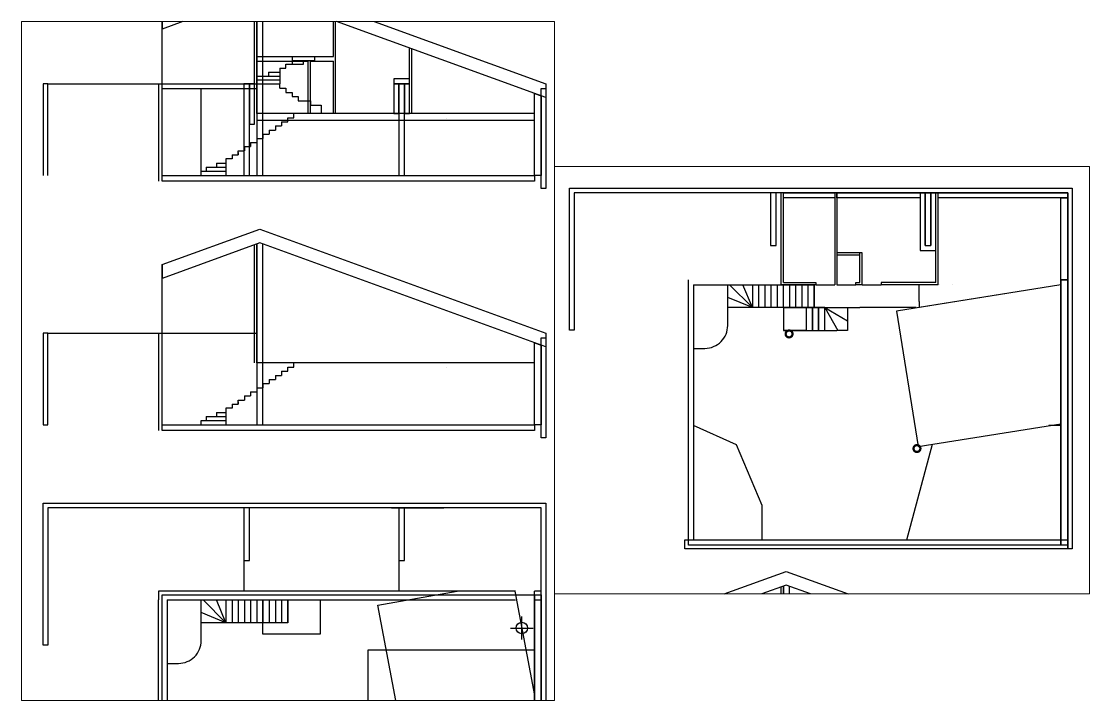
# Paper-space layout 'Layout1' of a CAD drawing. Header units: centimetres. Extents: x -23 to 444, y 0 to 297.
# The model-space entities are those that its viewports show. They can reach past a viewport. Long polylines and large blocks are cut down to what shows.
import ezdxf

# ---------------------------------------------------------------- set-up
doc = ezdxf.new("R2010")
doc.units = ezdxf.units.CM
doc.header["$PDMODE"] = 34
doc.header["$PDSIZE"] = 500
for name, color, linetype in [('A-FP 1', 2, 'Continuous'), ('A-POTEAU', 44, 'Continuous'), ('A-Roof', 2, 'Continuous'), ('A-Wall', 30, 'Continuous'), ('AC-Calcul ratios', 4, 'Continuous'), ('DONUT', 240, 'Continuous'), ('DRAFTS', 6, 'Continuous'), ('I-Cloison', 11, 'Continuous'), ('I-STAIRS', 44, 'Continuous'), ('IS-Ouate', 253, 'Continuous'), ('Isolant pourtour radier', 36, 'Continuous'), ('Meubles', 3, 'Continuous'), ('Mur de soutenement', 1, 'Continuous'), ('Portes', 3, 'Continuous'), ('Radier', 5, 'Continuous'), ('Title Block', 250, 'Continuous')]:
    doc.layers.add(name, color=color, linetype=linetype)
doc.layers.get('Title Block').off()

# ---------------------------------------------------------------- blocks, each defined once
blk = doc.blocks.new('A$C85e816c1')
at = {"layer": 'DONUT', "const_width": 100}
blk.add_lwpolyline([(-150, 0, 1), (150, 0, 1)], format="xyb", close=True, dxfattribs=at)

msp = doc.modelspace()

# ---------------------------------------------------------------- linework, layer by layer
at = {"layer": 'A-FP 1'}
for p, q in [((55786, 28948), (60786, 28948)), ((60786, 28948), (64940, 28948)), ((60786, 28748), (64940, 28748)), ((55786, 18045), (60786, 18045)), ((60786, 18045), (64940, 18045))]:
    msp.add_line(p, q, dxfattribs=at)
at = {"layer": 'A-POTEAU'}
for p, q in [((64940, 32860), (64940, 28948)), ((64940, 32860), (64940, 24948)), ((65190, 32860), (65190, 24948)), ((64940, 21957), (64940, 18045)), ((64940, 21957), (64940, 14045)), ((65190, 21957), (65190, 14045))]:
    msp.add_line(p, q, dxfattribs=at)
at = {"layer": 'A-Roof'}
for p, q in [((60786, 31948), (65065, 33505)), ((60786, 31948), (60786, 31348)), ((60786, 21045), (65065, 22603)), ((60786, 21045), (60786, 20445))]:
    msp.add_line(p, q, dxfattribs=at)
for points in [[(65065, 32905), (60786, 31348), (60786, 31948), (65065, 33505), (77586, 28948), (77586, 28348)], [(77386, 28421), (77386, 24948), (77086, 24948), (77086, 28530)], [(65065, 22003), (60786, 20445), (60786, 21045), (65065, 22603), (77586, 18045), (77586, 17445)], [(77386, 17518), (77386, 14045), (77086, 14045), (77086, 17627)]]:
    msp.add_lwpolyline(points, close=True, dxfattribs=at)
at = {"layer": 'A-Wall'}
for p, q in [((61006, 46038), (62506, 46038)), ((68116, 46138), (68116, 46138)), ((60786, 24948), (60786, 31948)), ((60626, 28948), (60626, 24698)), ((60786, 14045), (60786, 21045)), ((60626, 18045), (60626, 13795))]:
    msp.add_line(p, q, dxfattribs=at)
for points in [[(61006, 46038), (61006, 34878)], [(76256, 6769), (60626, 6769), (60626, 6389)], [(77086, 6389), (77386, 6389), (77386, 6769), (77086, 6769)], [(61006, -5151), (60626, -5151), (60626, 6389)], [(61006, 6389), (76256, 6389)], [(61006, 6389), (61006, -4771)]]:
    msp.add_lwpolyline(points, dxfattribs=at)
msp.add_lwpolyline([(60626, 34878), (77386, 34878), (77386, 34498), (60626, 34498)], close=True, dxfattribs=at)
at = {"layer": 'AC-Calcul ratios'}
for p, q in [((77086, 39878), (76559, 39878)), ((77086, 34878), (77086, 39878)), ((70342, 34878), (71469, 39066)), ((71197, 34878), (77086, 34878)), ((77086, 6389), (77086, 6769))]:
    msp.add_line(p, q, dxfattribs=at)
for points in [[(77086, 46038), (69892, 44890), (70837, 38965), (77086, 39962)], [(67706, 6389), (67706, 4889), (65206, 4889), (65206, 6389)]]:
    msp.add_lwpolyline(points, close=True, dxfattribs=at)
for points in [[(77086, -700), (71704, -1649), (70239, 6159), (73699, 6769)], [(76229, 6769), (77086, 2202)]]:
    msp.add_lwpolyline(points, dxfattribs=at)
msp.add_point((76532, 5157), dxfattribs=at)
at = {"layer": 'DRAFTS'}
msp.add_lwpolyline([(77086, 4195), (69800, 4195), (69800, -1805), (77086, -1805)], close=True, dxfattribs=at)
at = {"layer": 'I-Cloison'}
for p, q in [((64840, 46038), (64840, 50058)), ((64940, 46138), (64940, 50058)), ((67186, 50058), (67186, 46038)), ((67286, 50058), (67286, 46038)), ((71396, 50058), (71616, 50058)), ((71616, 46138), (71616, 50058)), ((71716, 46038), (71716, 50058)), ((67286, 48268), (67286, 46868)), ((68286, 47338), (67286, 47338)), ((68286, 46868), (68286, 47438)), ((68386, 46038), (68386, 47438)), ((68286, 46138), (68286, 46868)), ((68116, 46038), (68116, 46138)), ((68116, 46138), (68286, 46138)), ((68286, 46038), (68116, 46038)), ((68386, 46038), (68286, 46038)), ((71616, 46138), (69216, 46138)), ((69216, 46138), (69216, 46038)), ((71716, 46038), (69216, 46038)), ((77086, 46038), (70883, 45048)), ((77086, 46038), (77086, 40038)), ((74486, 45623), (74486, 45623)), ((70883, 45308), (70883, 45048)), ((64840, 27648), (64840, 32823)), ((64940, 27648), (64940, 32860)), ((68286, 30148), (68286, 31733)), ((68386, 27648), (68386, 31696)), ((71616, 27648), (71616, 30521)), ((71716, 27648), (71716, 30485)), ((64940, 30148), (68286, 30148)), ((64940, 29948), (67186, 29948)), ((67186, 27648), (67186, 29948)), ((67286, 27648), (67286, 29948)), ((67286, 29948), (68286, 29948)), ((68286, 27648), (68286, 29948)), ((68386, 27648), (68386, 29748)), ((62506, 24948), (62506, 28748)), ((77086, 27648), (64940, 27648)), ((77086, 27348), (64940, 27348)), ((73257, 27448), (73257, 27448)), ((64840, 16745), (64840, 21921)), ((64940, 16745), (64940, 21957)), ((77086, 16745), (64940, 16745)), ((73257, 16545), (73257, 16545)), ((64370, 8109), (64371, 6769)), ((71146, 8109), (71146, 6769)), ((77086, 6389), (77086, 389))]:
    msp.add_line(p, q, dxfattribs=at)
for points in [[(68386, 47438), (67295, 47438)], [(64940, 46138), (66356, 46138), (66356, 46038), (64840, 46038)]]:
    msp.add_lwpolyline(points, dxfattribs=at)
for points in [[(61006, 44058), (61006, 43258), (61506, 43258, 0.414214), (62506, 44258), (62506, 46038)], [(61006, 4409), (61006, 3609), (61506, 3609, 0.414214), (62506, 4609), (62506, 6389)]]:
    msp.add_lwpolyline(points, format="xyb", dxfattribs=at)
msp.add_lwpolyline([(64006, 36380), (62886, 39035), (61006, 39878), (61006, 34878), (64006, 34880)], close=True, dxfattribs=at)
at = {"layer": 'I-STAIRS'}
for p, q in [((63586, 45038), (62586, 46038)), ((63586, 45038), (63172, 46038)), ((63586, 46038), (63586, 45038)), ((63856, 46038), (63856, 45038)), ((64126, 46038), (64126, 45038)), ((64396, 46038), (64396, 45038)), ((64666, 46038), (64666, 45038)), ((64936, 46038), (64936, 45038)), ((65206, 46038), (65206, 45038)), ((65476, 46038), (65476, 45038)), ((65746, 46038), (65746, 45038)), ((66016, 46038), (66016, 45038)), ((66286, 45038), (66286, 46038)), ((71756, 46038), (71756, 46038)), ((72326, 46038), (72326, 46038)), ((63586, 45038), (62506, 45485)), ((64940, 45038), (68286, 45038)), ((66750, 45038), (67750, 45038)), ((66750, 45038), (67750, 44461)), ((66750, 45038), (67327, 44038)), ((67750, 45038), (67750, 44038)), ((70756, 45038), (68286, 45038)), ((68286, 45038), (68286, 45038)), ((67286, 44038), (67286, 44038)), ((67750, 44038), (67286, 44038)), ((66480, 30148), (66480, 29805)), ((66480, 30148), (67480, 30148)), ((66480, 29977), (67480, 29977)), ((66980, 29805), (66980, 29977)), ((67480, 29977), (67480, 30148)), ((65440, 29462), (65940, 29462)), ((65440, 29462), (65440, 29291)), ((65940, 29634), (66210, 29634)), ((65940, 29634), (65940, 28948)), ((66210, 29805), (66980, 29805)), ((66210, 29634), (66210, 29805)), ((64940, 29291), (65940, 29291)), ((64940, 29291), (64940, 28948)), ((64940, 29119), (65940, 29119)), ((64940, 27648), (64940, 28948)), ((64940, 28948), (65940, 28948)), ((65940, 28762), (65940, 28948)), ((66556, 27468), (66556, 27648)), ((66016, 27288), (66016, 27108)), ((66016, 27288), (66286, 27288)), ((66286, 27288), (66286, 27468)), ((66286, 27468), (66556, 27468)), ((65206, 26748), (65206, 26568)), ((65206, 26748), (65476, 26748)), ((65476, 26928), (65476, 26748)), ((65476, 26928), (65746, 26928)), ((65746, 27108), (65746, 26928)), ((65746, 27108), (66016, 27108)), ((64396, 26208), (64396, 26028)), ((64396, 26208), (64666, 26208)), ((64666, 26388), (64666, 26208)), ((64666, 26388), (64936, 26388)), ((64936, 26568), (64936, 26388)), ((64936, 26568), (65206, 26568)), ((63856, 25848), (64126, 25848)), ((63856, 25848), (63856, 25668)), ((64126, 25848), (64126, 26028)), ((64126, 26028), (64396, 26028)), ((64126, 25948), (64126, 25848)), ((62716, 25308), (63586, 25308)), ((62716, 25308), (62716, 25128)), ((63172, 25488), (63586, 25488)), ((63172, 25488), (63172, 25308)), ((63586, 25668), (63586, 24948)), ((63856, 25668), (63586, 25668)), ((62506, 25128), (63586, 25128)), ((62506, 24948), (62506, 25128)), ((62506, 24948), (66556, 24948)), ((64940, 16745), (64940, 18045)), ((66016, 16385), (66016, 16205)), ((66016, 16385), (66286, 16385)), ((66286, 16385), (66286, 16565)), ((66286, 16565), (66556, 16565)), ((66556, 16565), (66556, 16745)), ((65476, 16025), (65476, 15845)), ((65476, 16025), (65746, 16025)), ((65746, 16205), (65746, 16025)), ((65746, 16205), (66016, 16205)), ((64666, 15485), (64666, 15305)), ((64666, 15485), (64936, 15485)), ((64936, 15665), (64936, 15485)), ((64936, 15665), (65206, 15665)), ((65206, 15845), (65206, 15665)), ((65206, 15845), (65476, 15845)), ((64126, 14945), (64126, 15125)), ((64126, 15125), (64396, 15125)), ((64126, 15045), (64126, 14945)), ((64396, 15305), (64396, 15125)), ((64396, 15305), (64666, 15305)), ((63172, 14585), (63586, 14585)), ((63172, 14585), (63172, 14405)), ((63586, 14765), (63586, 14045)), ((63856, 14765), (63586, 14765)), ((63856, 14945), (64126, 14945)), ((63856, 14945), (63856, 14765)), ((62506, 14225), (63586, 14225)), ((62506, 14045), (62506, 14225)), ((62506, 14045), (66556, 14045)), ((62716, 14405), (63586, 14405)), ((62716, 14405), (62716, 14225)), ((63586, 5389), (62586, 6389)), ((63586, 5389), (63172, 6389)), ((63586, 6389), (63586, 5389)), ((63856, 6389), (63856, 5389)), ((64126, 6389), (64126, 5389)), ((64396, 6389), (64396, 5389)), ((64666, 6389), (64666, 5389)), ((64936, 6389), (64936, 5389)), ((65206, 6389), (65206, 5389)), ((65476, 6389), (65476, 5389)), ((65746, 6389), (65746, 5389)), ((66016, 6389), (66016, 5389)), ((66286, 5389), (66286, 6389)), ((63586, 5389), (62506, 5836))]:
    msp.add_line(p, q, dxfattribs=at)
for points in [[(62506, 46038), (66286, 46038), (66286, 45038), (62506, 45038)], [(65940, 44038), (66210, 44038), (66210, 45038), (65940, 45038)], [(66210, 44038), (66480, 44038), (66480, 45038), (66210, 45038)], [(66480, 44038), (66750, 44038), (66750, 45038), (66480, 45038)], [(62506, 6389), (66286, 6389), (66286, 5389), (62506, 5389)]]:
    msp.add_lwpolyline(points, close=True, dxfattribs=at)
for points in [[(65940, 45038), (65940, 44038), (64940, 44038), (67286, 44038)], [(64940, 45038), (64940, 44038)], [(65940, 28762), (66210, 28762), (66210, 28577), (66480, 28577), (66480, 28391), (66750, 28391), (66750, 28205)], [(66750, 28205), (67286, 28205), (67286, 28019), (67750, 28019), (67750, 27648)]]:
    msp.add_lwpolyline(points, dxfattribs=at)
at = {"layer": 'IS-Ouate'}
msp.add_line((71146, 47538), (71396, 47538), dxfattribs=at)
for points in [[(64940, 50058), (67186, 50058), (67186, 49838), (64940, 49838), (64940, 50058)], [(67286, 50058), (70926, 50058), (70926, 49838), (67286, 49838), (67286, 50058)], [(71146, 47758), (71146, 50058), (70926, 50058), (70926, 47538), (71146, 47538)], [(71396, 47538), (71616, 47538), (71616, 50058), (71396, 50058), (71396, 47758)], [(71716, 50058), (77386, 50058), (77386, 49838), (71716, 49838), (71716, 50058)], [(77386, 46258), (77086, 46258), (77086, 49838), (77386, 49838), (77386, 46258)]]:
    msp.add_lwpolyline(points, dxfattribs=at)
for points in [[(70926, 28948), (71616, 28948), (71616, 29168), (70926, 29168)], [(64840, 27188), (64840, 28948), (64620, 28948), (64620, 27188)], [(70926, 27648), (71146, 27648), (71146, 28948), (70926, 28948)], [(71396, 27648), (71616, 27648), (71616, 28948), (71396, 28948)]]:
    msp.add_lwpolyline(points, close=True, dxfattribs=at)
at = {"layer": 'Isolant pourtour radier'}
for points in [[(77386, 34658), (77086, 34658), (77086, 46258), (77386, 46258)], [(77386, -4991), (77086, -4991), (77086, 6609), (77386, 6609)]]:
    msp.add_lwpolyline(points, close=True, dxfattribs=at)
at = {"layer": 'Mur de soutenement'}
for p, q in [((55786, 28948), (55586, 28948)), ((55586, 28948), (55586, 24948)), ((55786, 24948), (55786, 28948))]:
    msp.add_line(p, q, dxfattribs=at)
for points in [[(55586, 50058), (55586, 50258), (77586, 50258), (77586, 50058)], [(55786, 50058), (55786, 44058), (55586, 44058), (55586, 50258), (55786, 50258)], [(77386, 50058), (55786, 50058)], [(64370, 50058), (64370, 47758), (64620, 47758), (64620, 50058), (64370, 50058)], [(70826, 50058), (73126, 50058)], [(71146, 50058), (71146, 47758), (71396, 47758), (71396, 50058), (71146, 50058)], [(77386, 50258), (77586, 50258), (77586, 34498), (77386, 34498), (77386, 50058)], [(55586, 10409), (55586, 10609), (77586, 10609), (77586, 10409)], [(55786, 10409), (55786, 4409), (55586, 4409), (55586, 10609), (55786, 10609)], [(77386, 10409), (55786, 10409)], [(64370, 10409), (64370, 8109), (64620, 8109), (64620, 10409), (64370, 10409)], [(70826, 10409), (73126, 10409)], [(71146, 10409), (71146, 8109), (71396, 8109), (71396, 10409), (71146, 10409)], [(77386, 10609), (77586, 10609), (77586, -5151), (77386, -5151), (77386, 10409)]]:
    msp.add_lwpolyline(points, dxfattribs=at)
for points in [[(64370, 24948), (64620, 24948), (64620, 28948), (64370, 28948)], [(64370, 24948), (64620, 24948), (64620, 28948), (64370, 28948)], [(71146, 24948), (71396, 24948), (71396, 28948), (71146, 28948)], [(77586, 24374), (77386, 24374), (77386, 28748), (77586, 28748)], [(55786, 14045), (55786, 18045), (55586, 18045), (55586, 14045)], [(77586, 13471), (77386, 13471), (77386, 17845), (77586, 17845)]]:
    msp.add_lwpolyline(points, close=True, dxfattribs=at)
at = {"layer": 'Portes'}
for p, q in [((66356, 46038), (67186, 46038)), ((67286, 46038), (68116, 46038)), ((68386, 46038), (69216, 46038)), ((70883, 45308), (70883, 46038))]:
    msp.add_line(p, q, dxfattribs=at)
at = {"layer": 'Radier'}
for p, q in [((60786, 34658), (60786, 46258)), ((77086, 46258), (77086, 34658)), ((77086, 34658), (60786, 34658))]:
    msp.add_line(p, q, dxfattribs=at)
for points in [[(60786, 24948), (77086, 24948), (77086, 24698), (60786, 24698)], [(60786, 14045), (77086, 14045), (77086, 13795), (60786, 13795)], [(77086, -4991), (60786, -4991), (60786, 6609), (77086, 6609)]]:
    msp.add_lwpolyline(points, close=True, dxfattribs=at)

# ---------------------------------------------------------------- block references
at = {"layer": 'Title Block'}
for p in [(65190, 43888), (70786, 38878)]:
    msp.add_blockref('A$C85e816c1', p, dxfattribs=at)

psp = doc.layouts.get("Layout1")

# ---------------------------------------------------------------- viewports
at = {"layer": 'I-STAIRS', "transparency": 33554457, "view_target_point": (1257.38, 1825)}
psp.add_viewport(center=(326.99, 140.14), size=(234.22, 186.9178), view_center_point=(65374.56, 40039.06), view_height=18691.7813, status=3, dxfattribs=at)
at = {"layer": 'Meubles', "transparency": 33554457, "view_target_point": (1257.38, 1825)}
psp.add_viewport(center=(93.23, 148.55), size=(233.3, 297), view_center_point=(65038.63, 15007.16), view_height=29700, dxfattribs=at)

doc.saveas('drawing.dxf')
